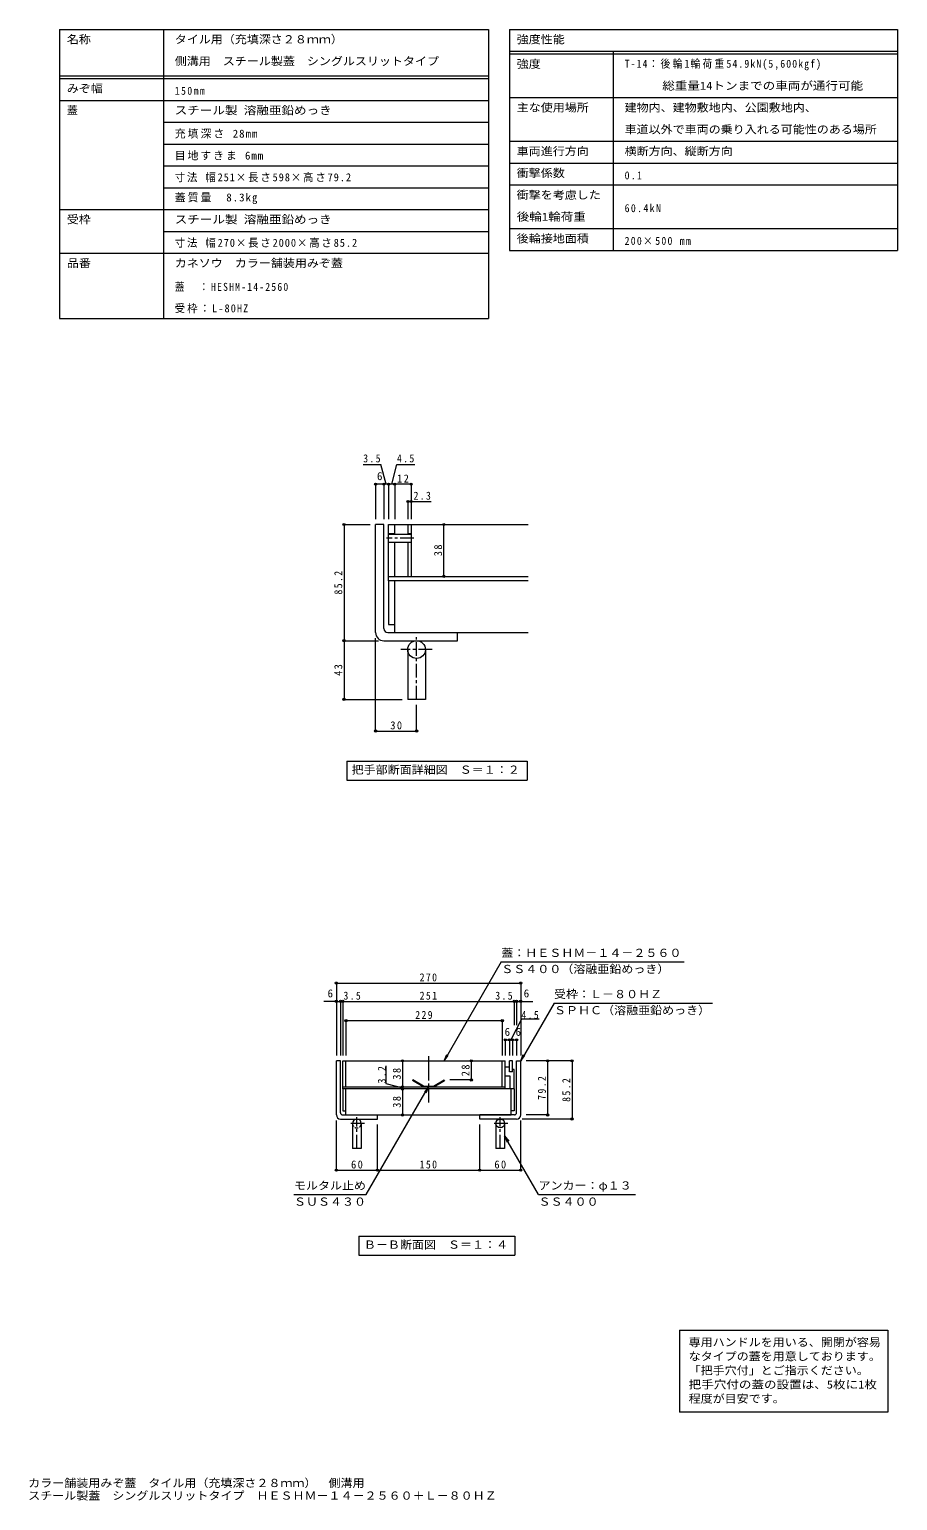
# Model space of a CAD drawing. Units: millimetres, scale not verified, with parts at other scales. Extents: x -1310 to 1549, y -1090 to 1067.
# Drawn here: x 277 to 1549, y -1090 to 1067 of the extents above; entities that cross this region are included whole.
import ezdxf
from ezdxf.enums import TextEntityAlignment as Align

# ---------------------------------------------------------------- set-up
doc = ezdxf.new("R2010")
doc.units = ezdxf.units.MM
doc.header["$LTSCALE"] = 4
doc.header["$PDMODE"] = 32
doc.header["$PDSIZE"] = 3.2
for name, pattern in [('CHAIN1', [8, 5, -1, 1, -1]), ('CHAIN2', [12, 9, -1, 1, -1]), ('DASHED1', [1.8, 1.2, -0.6])]:
    doc.linetypes.add(name, pattern=pattern)
for name, color, linetype, lineweight in [('4-0', 4, 'Continuous', 9), ('4-1', 2, 'Continuous', 9), ('4-2', 7, 'Continuous', 9), ('4-4', 7, 'Continuous', 9), ('4-5', 7, 'Continuous', 9), ('4-9', 5, 'Continuous', 5), ('4-A', 4, 'Continuous', 9), ('D-1', 2, 'Continuous', 9), ('D-2', 3, 'Continuous', 9), ('D-4', 7, 'Continuous', 9), ('D-5', 7, 'Continuous', 9), ('D-9', 5, 'Continuous', 5), ('D-A', 4, 'Continuous', 9), ('F-5_F-5ﾚｲﾔ', 2, 'Continuous', 9), ('F-F_F-Fﾚｲﾔ', 7, 'Continuous', 9)]:
    doc.layers.add(name, color=color, linetype=linetype, lineweight=lineweight)
doc.styles.add('ＭＳ ゴシック', font='')
doc.styles.get('ＭＳ ゴシック').set_extended_font_data('MS Gothic')

msp = doc.modelspace()

# ---------------------------------------------------------------- linework, layer by layer
at = {"layer": '4-0', "color": 7, "linetype": 'CHAIN2'}
msp.add_line((862.035, -438.433), (862.035, -506.652), dxfattribs=at)
at = {"layer": '4-1'}
for p, q in [((733.035, -445.513), (727.035, -445.513)), ((727.035, -524.713), (727.035, -445.513)), ((733.035, -521.713), (733.035, -445.513)), ((991.035, -445.513), (997.035, -445.513)), ((991.035, -521.713), (991.035, -445.513)), ((997.035, -524.713), (997.035, -445.513)), ((736.035, -524.713), (787.035, -524.713)), ((988.035, -524.713), (937.035, -524.713))]:
    msp.add_line(p, q, dxfattribs=at)
for points in [[(733.035, -530.713), (787.035, -530.713), (787.035, -524.713)], [(991.035, -530.713), (937.035, -530.713), (937.035, -524.713)]]:
    msp.add_lwpolyline(points, dxfattribs=at)
for centre, radius, start, end in [((733.035, -524.713), 6, 180, 270), ((736.035, -521.713), 3, 180, 270), ((988.035, -521.713), 3, 270, 0), ((991.035, -524.713), 6, 270, 0)]:
    msp.add_arc(centre, radius, start, end, dxfattribs=at)
at = {"layer": '4-2'}
for p, q in [((741.035, -483.513), (741.035, -445.512)), ((970.035, -483.513), (970.035, -445.512)), ((974.535, -486.713), (974.535, -445.512)), ((980.536, -461.512), (980.536, -445.512)), ((985.036, -445.512), (980.536, -445.512)), ((985.036, -461.512), (985.036, -445.512)), ((980.536, -454.512), (974.535, -454.512)), ((981.535, -467.713), (974.535, -467.713)), ((985.036, -461.512), (980.536, -461.512)), ((981.535, -486.713), (981.535, -467.713)), ((736.535, -483.513), (974.535, -483.513)), ((987.536, -486.712), (981.535, -486.712))]:
    msp.add_line(p, q, dxfattribs=at)
at = {"layer": '4-2', "color": 3}
for p, q in [((854.267, -483.513), (838.447, -474.379)), ((869.535, -482.513), (885.124, -473.513)), ((869.803, -483.513), (885.624, -474.379)), ((885.124, -473.513), (885.624, -474.379)), ((854.267, -483.513), (869.803, -483.513)), ((854.535, -482.513), (869.535, -482.513))]:
    msp.add_line(p, q, dxfattribs=at)
at = {"layer": '4-2'}
for points in [[(736.535, -486.713), (736.535, -445.512), (974.535, -445.512)], [(987.536, -486.713), (987.536, -458.012), (985.036, -458.012)]]:
    msp.add_lwpolyline(points, dxfattribs=at)
at = {"layer": '4-2', "color": 3}
msp.add_lwpolyline([(854.535, -482.513), (838.947, -473.513), (838.447, -474.379)], dxfattribs=at)
at = {"layer": '4-4'}
for p, q in [((727.035, -330.292), (727.035, -437.513)), ((727.035, -331.492), (997.035, -331.492)), ((997.035, -330.292), (997.035, -437.513)), ((727.035, -358.318), (708.605, -358.318)), ((727.035, -358.318), (733.035, -358.318)), ((733.035, -357.118), (733.035, -437.513)), ((733.035, -358.318), (736.535, -358.318)), ((736.535, -357.118), (736.535, -437.512)), ((736.535, -358.318), (987.536, -358.318)), ((987.536, -357.118), (987.536, -393.371)), ((987.536, -358.318), (991.035, -358.318)), ((991.035, -357.118), (991.035, -393.371)), ((991.035, -358.318), (997.035, -358.318)), ((997.035, -358.318), (1014.867, -358.318)), ((741.035, -385.332), (741.035, -437.512)), ((741.035, -386.532), (970.035, -386.532)), ((970.035, -385.332), (970.035, -437.512)), ((974.535, -413.546), (974.535, -437.512)), ((974.535, -414.746), (980.536, -414.746)), ((980.536, -413.546), (980.536, -437.512)), ((980.536, -414.746), (985.036, -414.746)), ((985.036, -413.546), (985.036, -437.512)), ((985.036, -414.746), (991.035, -414.746)), ((991.035, -413.546), (991.035, -437.513)), ((823.904, -445.512), (823.904, -483.513)), ((924.604, -445.512), (924.604, -473.513)), ((1073.494, -445.513), (1005.035, -445.513)), ((1036.456, -445.513), (1036.456, -524.713)), ((1072.294, -445.513), (1072.294, -530.713)), ((925.804, -473.513), (893.124, -473.513)), ((823.904, -483.513), (823.904, -486.713)), ((823.904, -486.713), (823.904, -524.713)), ((727.035, -606.992), (727.035, -532.713)), ((787.035, -606.992), (787.035, -538.713)), ((937.035, -606.992), (937.035, -538.713)), ((997.035, -606.992), (997.035, -532.713)), ((1073.494, -530.713), (999.035, -530.713)), ((1037.656, -524.713), (1005.035, -524.713)), ((727.035, -605.792), (787.035, -605.792)), ((787.035, -605.792), (937.035, -605.792)), ((937.035, -605.792), (997.035, -605.792))]:
    msp.add_line(p, q, dxfattribs=at)
for points in [[(1024.102, -384.205), (998.102, -384.205), (982.786, -414.746)], [(799.54, -452.584), (799.54, -478.584), (823.904, -485.113)]]:
    msp.add_lwpolyline(points, dxfattribs=at)
for p in [(727.035, -331.492), (997.035, -331.492), (727.035, -358.318), (733.035, -358.318), (736.535, -358.318), (987.536, -358.318), (991.035, -358.318), (997.035, -358.318), (741.035, -386.532), (970.035, -386.532), (974.535, -414.746), (980.536, -414.746), (985.036, -414.746), (991.035, -414.746), (823.904, -445.512), (924.604, -445.512), (1036.456, -445.513), (1072.294, -445.513), (924.604, -473.513), (823.904, -483.513), (823.904, -486.713), (823.904, -524.713), (1036.456, -524.713), (1072.294, -530.713), (727.035, -605.792), (787.035, -605.792), (937.035, -605.792), (997.035, -605.792)]:
    msp.add_point(p, dxfattribs=at)
at = {"layer": '4-5'}
for p, q in [((968.6, -300.495), (1236.6, -300.495)), ((1045.876, -360.918), (997.035, -445.513)), ((1045.876, -360.918), (1277.876, -360.918)), ((884.874, -445.512), (890.962, -437.578)), ((997.035, -445.513), (1000.862, -436.274)), ((997.035, -445.513), (1003.123, -437.579)), ((770.804, -641.529), (862.035, -483.513)), ((862.035, -483.513), (855.948, -491.446)), ((862.035, -483.513), (858.209, -492.751)), ((973.535, -555.463), (977.362, -564.701)), ((664.804, -641.529), (770.804, -641.529)), ((1023.226, -641.529), (1165.226, -641.529)), ((760.096, -702.398), (988.496, -702.398)), ((988.496, -702.398), (988.496, -730.398))]:
    msp.add_line(p, q, dxfattribs=at)
for points in [[(968.6, -300.495), (884.874, -445.512), (888.701, -436.273)], [(1023.226, -641.529), (973.535, -555.463), (979.623, -563.396)], [(760.096, -702.398), (760.096, -730.398), (988.496, -730.398)]]:
    msp.add_lwpolyline(points, dxfattribs=at)
at = {"layer": '4-9'}
for p, q in [((987.536, -486.713), (736.535, -486.713)), ((741.035, -524.713), (741.035, -486.713)), ((983.035, -524.713), (983.035, -486.713)), ((741.035, -524.713), (983.035, -524.713))]:
    msp.add_line(p, q, dxfattribs=at)
for points in [[(736.535, -486.713), (736.535, -518.713), (741.035, -518.713)], [(987.536, -486.713), (987.536, -518.713), (983.035, -518.713)]]:
    msp.add_lwpolyline(points, dxfattribs=at)
at = {"layer": '4-A', "linetype": 'CHAIN1'}
for p, q in [((768.362, -537.213), (745.378, -537.213)), ((757.035, -573.713), (757.035, -528.042)), ((978.362, -537.213), (955.378, -537.213)), ((967.035, -573.713), (967.035, -528.042))]:
    msp.add_line(p, q, dxfattribs=at)
at = {"layer": '4-A'}
for p, q in [((750.535, -537.213), (750.535, -573.713)), ((763.535, -537.213), (763.535, -573.713)), ((960.535, -537.213), (960.535, -573.713)), ((973.535, -537.213), (973.535, -573.713)), ((763.535, -573.713), (750.535, -573.713)), ((973.535, -573.713), (960.535, -573.713))]:
    msp.add_line(p, q, dxfattribs=at)
msp.add_circle((967.035, -537.213), 6.5, dxfattribs=at)
msp.add_arc((757.035, -537.213), 6.5, 0, 180, dxfattribs=at)
at = {"layer": '4-A', "linetype": 'DASHED1'}
msp.add_arc((757.035, -537.213), 6.5, 180, 0, dxfattribs=at)
at = {"layer": 'D-1'}
for p, q in [((796.521, 340.776), (784.521, 340.776)), ((784.521, 182.376), (784.521, 340.776)), ((796.521, 188.376), (796.521, 340.776)), ((802.521, 182.376), (904.521, 182.376)), ((904.521, 170.376), (904.521, 182.376)), ((796.521, 170.376), (904.521, 170.376))]:
    msp.add_line(p, q, dxfattribs=at)
for centre, radius in [((796.521, 182.376), 12), ((802.521, 188.376), 6)]:
    msp.add_arc(centre, radius, 180, 270, dxfattribs=at)
at = {"layer": 'D-2', "color": 7}
for p, q in [((803.521, 340.777), (1008.082, 340.777)), ((803.521, 258.376), (803.521, 340.777)), ((812.521, 326.777), (812.521, 340.777)), ((812.521, 264.776), (812.521, 314.777)), ((803.521, 264.776), (1008.082, 264.776))]:
    msp.add_line(p, q, dxfattribs=at)
at = {"layer": 'D-2'}
for p, q in [((812.521, 327.277), (803.521, 327.277)), ((803.521, 326.777), (836.521, 326.777)), ((836.521, 327.277), (831.921, 327.277)), ((803.521, 314.777), (836.521, 314.777)), ((812.521, 314.277), (803.521, 314.277)), ((836.521, 314.277), (831.921, 314.277))]:
    msp.add_line(p, q, dxfattribs=at)
at = {"layer": 'D-2', "color": 4}
for p, q in [((831.921, 340.777), (831.921, 326.777)), ((836.521, 340.777), (836.521, 264.778)), ((831.921, 314.777), (831.921, 264.778))]:
    msp.add_line(p, q, dxfattribs=at)
at = {"layer": 'D-2', "linetype": 'CHAIN1'}
msp.add_line((840.497, 320.777), (800.594, 320.777), dxfattribs=at)
at = {"layer": 'D-4'}
for p, q in [((766.298, 428.763), (792.298, 428.763)), ((800.021, 399.941), (792.298, 428.763)), ((808.021, 399.941), (815.744, 428.763)), ((815.744, 428.763), (841.744, 428.763)), ((784.521, 401.141), (784.521, 348.776)), ((796.521, 399.941), (784.521, 399.941)), ((796.521, 401.141), (796.521, 348.776)), ((803.521, 399.941), (796.521, 399.941)), ((803.521, 401.141), (803.521, 348.777)), ((812.521, 399.941), (803.521, 399.941)), ((812.521, 401.141), (812.521, 348.777)), ((836.521, 399.941), (812.521, 399.941)), ((836.521, 401.141), (836.521, 348.777)), ((831.921, 375.76), (831.921, 348.777)), ((836.521, 374.56), (831.921, 374.56)), ((836.521, 374.56), (866.005, 374.56)), ((736.974, 340.776), (776.521, 340.776)), ((738.174, 340.776), (738.174, 170.376)), ((884.399, 264.776), (884.399, 340.776)), ((784.521, 36.783), (784.521, 174.376)), ((736.974, 170.376), (788.521, 170.376)), ((738.174, 170.376), (738.174, 84.376)), ((736.974, 84.376), (823.521, 84.376)), ((844.521, 36.783), (844.521, 76.376)), ((784.521, 37.983), (844.521, 37.983))]:
    msp.add_line(p, q, dxfattribs=at)
for p in [(784.521, 399.941), (796.521, 399.941), (803.521, 399.941), (812.521, 399.941), (836.521, 399.941), (831.921, 374.56), (836.521, 374.56), (738.174, 340.776), (884.399, 340.776), (884.399, 264.776), (738.174, 170.376), (738.174, 84.376), (784.521, 37.983), (844.521, 37.983)]:
    msp.add_point(p, dxfattribs=at)
at = {"layer": 'D-5'}
for p, q in [((742.096, -6.17), (1006.496, -6.17)), ((742.096, -6.17), (742.096, -34.17)), ((1006.496, -6.17), (1006.496, -34.17)), ((742.096, -34.17), (1006.496, -34.17))]:
    msp.add_line(p, q, dxfattribs=at)
at = {"layer": 'D-9'}
for p, q in [((1008.082, 258.376), (803.521, 258.376)), ((803.521, 258.376), (803.521, 194.376)), ((812.521, 182.376), (812.521, 258.376)), ((803.521, 194.376), (812.521, 194.376)), ((812.521, 182.376), (1008.082, 182.376))]:
    msp.add_line(p, q, dxfattribs=at)
at = {"layer": 'D-A', "linetype": 'CHAIN1'}
for p, q in [((844.521, 84.376), (844.521, 175.718)), ((867.175, 157.376), (821.207, 157.376))]:
    msp.add_line(p, q, dxfattribs=at)
at = {"layer": 'D-A'}
msp.add_line((831.521, 157.376), (831.521, 84.376), dxfattribs=at)
msp.add_lwpolyline([(857.521, 157.376), (857.521, 84.376), (831.521, 84.376)], dxfattribs=at)
msp.add_circle((844.521, 157.376), 13, dxfattribs=at)
at = {"layer": 'F-5_F-5ﾚｲﾔ', "color": 7}
for p, q in [((980.605, 1066.531), (1549.291, 1066.531)), ((980.605, 1066.531), (980.605, 742.531)), ((1549.291, 1066.531), (1549.291, 742.531)), ((980.605, 1034.531), (1549.291, 1034.531)), ((980.605, 1030.531), (1549.291, 1030.531)), ((1132.8, 1034.531), (1132.8, 742.531)), ((980.605, 966.531), (1549.291, 966.531)), ((980.605, 902.531), (1549.291, 902.531)), ((980.605, 870.531), (1549.291, 870.531)), ((980.605, 838.531), (1549.291, 838.531)), ((980.605, 774.531), (1549.291, 774.531)), ((980.605, 742.531), (1549.291, 742.531))]:
    msp.add_line(p, q, dxfattribs=at)
at = {"layer": 'F-F_F-Fﾚｲﾔ'}
for p, q in [((321.419, 1066.531), (949.677, 1066.531)), ((321.419, 1066.531), (321.419, 642.531)), ((473.614, 1066.531), (473.614, 642.531)), ((949.677, 1066.531), (949.677, 642.531)), ((321.419, 998.531), (949.677, 998.531)), ((321.419, 994.531), (949.677, 994.531)), ((321.419, 962.531), (949.677, 962.531)), ((473.614, 930.531), (949.677, 930.531)), ((473.614, 898.531), (949.677, 898.531)), ((473.614, 866.531), (949.677, 866.531)), ((473.614, 834.531), (949.677, 834.531)), ((321.419, 802.531), (949.677, 802.531)), ((473.614, 770.531), (949.677, 770.531)), ((321.419, 738.531), (949.677, 738.531)), ((321.419, 642.531), (949.677, 642.531)), ((1229.984, -840.249), (1229.984, -960.249))]:
    msp.add_line(p, q, dxfattribs=at)
msp.add_lwpolyline([(1229.984, -840.249), (1535.229, -840.249), (1535.229, -960.249), (1229.984, -960.249)], dxfattribs=at)

# ---------------------------------------------------------------- texts
at = {"layer": '4-4', "color": 2, "style": 'ＭＳ ゴシック'}
for p in [(714.07, -355.918), (1001.519, -355.918), (973.535, -412.346), (989.55, -412.346)]:
    msp.add_text('6', height=11.73, dxfattribs=at).set_placement(p, align=Align.BOTTOM_LEFT)
at = {"layer": '4-4', "color": 2, "char_height": 11.73, "attachment_point": 7, "style": 'ＭＳ ゴシック'}
for s, insert in [('\\T1.27;\\W0.9;270', (849.035, -329.092)), ('\\T1.27;\\W0.9;3.5', (737.322, -355.918)), ('\\T1.27;\\W0.9;251', (849.035, -355.918)), ('\\T1.27;\\W0.9;3.5', (959.8, -355.918)), ('\\T1.27;\\W0.9;229', (842.535, -384.132)), ('\\T1.27;\\W0.9;4.5', (998.102, -384.205)), ('\\T1.27;\\W0.95;60', (748.535, -603.392)), ('\\T1.27;\\W0.9;150', (849.035, -603.392)), ('\\T1.27;\\W0.95;60', (958.535, -603.392))]:
    msp.add_mtext(s, dxfattribs=dict(at, insert=insert))
at = {"layer": '4-4', "color": 2, "char_height": 11.73, "attachment_point": 7, "rotation": 90, "style": 'ＭＳ ゴシック'}
for s, insert in [('\\T1.27;\\W0.95;28', (922.204, -468.012)), ('\\T1.27;\\W0.9;3.2', (799.54, -478.584)), ('\\T1.27;\\W0.95;38', (821.504, -473.012)), ('\\T1.28;\\W0.9;79.2', (1034.056, -502.613)), ('\\T1.28;\\W0.9;85.2', (1069.894, -505.613)), ('\\T1.27;\\W0.95;38', (821.504, -514.213))]:
    msp.add_mtext(s, dxfattribs=dict(at, insert=insert))
at = {"layer": '4-5', "color": 2, "style": 'ＭＳ ゴシック', "width": 1.1}
for s, p in [('蓋：ＨＥＳＨＭ－１４－２５６０', (968.6, -296.661)), ('ＳＳ４００（溶融亜鉛めっき）', (968.6, -320.329)), ('受枠：Ｌ－８０ＨＺ', (1045.876, -357.084)), ('ＳＰＨＣ（溶融亜鉛めっき）', (1045.876, -380.753)), ('モルタル止め', (664.804, -637.695)), ('アンカー：φ１３', (1023.226, -637.695)), ('ＳＵＳ４３０', (664.804, -661.364)), ('ＳＳ４００', (1023.226, -661.364)), ('Ｂ－Ｂ断面図\u3000Ｓ＝１：４', (767.296, -724.398))]:
    msp.add_text(s, height=11.73, dxfattribs=at).set_placement(p, align=Align.BOTTOM_LEFT)
at = {"layer": 'D-4', "color": 2, "style": 'ＭＳ ゴシック'}
msp.add_text('6', height=11.73, dxfattribs=at).set_placement((786.521, 402.341), align=Align.BOTTOM_LEFT)
at = {"layer": 'D-4', "color": 2, "char_height": 11.73, "attachment_point": 7, "style": 'ＭＳ ゴシック'}
for s, insert in [('\\T1.27;\\W0.9;3.5', (766.298, 431.707)), ('\\T1.27;\\W0.9;4.5', (815.744, 431.707)), ('\\T1.27;\\W0.95;12', (816.021, 402.341)), ('\\T1.27;\\W0.9;2.3', (840.005, 376.96)), ('\\T1.27;\\W0.95;30', (806.021, 40.383))]:
    msp.add_mtext(s, dxfattribs=dict(at, insert=insert))
at = {"layer": 'D-4', "color": 2, "char_height": 11.73, "attachment_point": 7, "rotation": 90, "style": 'ＭＳ ゴシック'}
for s, insert in [('\\T1.27;\\W0.95;38', (881.999, 294.276)), ('\\T1.28;\\W0.9;85.2', (735.774, 238.076)), ('\\T1.27;\\W0.95;43', (735.774, 118.876))]:
    msp.add_mtext(s, dxfattribs=dict(at, insert=insert))
at = {"layer": 'D-5', "color": 2, "style": 'ＭＳ ゴシック', "width": 1.1}
msp.add_text('把手部断面詳細図\u3000Ｓ＝１：２', height=11.73, dxfattribs=at).set_placement((749.296, -28.17), align=Align.BOTTOM_LEFT)
at = {"layer": 'F-5_F-5ﾚｲﾔ', "style": 'ＭＳ ゴシック'}
for s, width, p in [('タイル用（充填深さ２８ｍｍ）', 1.1, (490.148, 1042.531)), ('強度性能', 1.1, (991.252, 1042.531)), ('側溝用\u3000スチール製蓋\u3000シングルスリットタイプ', 1.1, (490.148, 1010.531)), ('強度', 1.1, (991.252, 1006.531)), (' \u3000\u3000 総重量14トンまでの車両が通行可能', 1.15, (1149.334, 974.531)), ('スチール製 溶融亜鉛めっき', 1.15, (490.148, 938.531)), ('主な使用場所', 1.1, (991.252, 942.531)), ('建物内、建物敷地内、公園敷地内、', 1.1, (1149.334, 942.531)), ('車道以外で車両の乗り入れる可能性のある場所', 1.1, (1149.334, 910.531)), ('車両進行方向', 1.1, (991.252, 878.531)), ('横断方向、縦断方向', 1.1, (1149.334, 878.531)), ('衝撃係数', 1.1, (991.252, 846.531)), ('衝撃を考慮した', 1.1, (991.252, 814.531)), ('後輪1輪荷重', 1.15, (991.252, 782.531)), ('後輪接地面積', 1.1, (991.252, 750.531)), ('カラー舗装用みぞ蓋\u3000タイル用（充填深さ２８ｍｍ）\u3000側溝用', 1.1, (275.467, -1073.773)), ('スチール製蓋\u3000シングルスリットタイプ\u3000ＨＥＳＨＭ－１４－２５６０＋Ｌ－８０ＨＺ', 1.1, (275.467, -1092.281))]:
    msp.add_text(s, height=11.73, dxfattribs=dict(at, width=width)).set_placement(p, align=Align.BOTTOM_LEFT)
at = {"layer": 'F-5_F-5ﾚｲﾔ', "char_height": 11.73, "attachment_point": 7, "style": 'ＭＳ ゴシック'}
for s, insert in [('\\T1.22;\\W0.9;T-14：後輪1輪荷重54.9kN(5,600kgf)', (1149.334, 1006.531)), ('\\T1.28;\\W0.9;150mm', (490.148, 970.531)), ('\\T1.18;充填深さ\\~28mm', (490.148, 906.531)), ('\\T1.17;目地すきま\\~6mm', (490.148, 874.531)), ('\\T1.27;\\W0.9;0.1', (1149.334, 846.531)), ('\\T1.28;\\W0.9;60.4kN', (1149.334, 798.531)), ('\\T1.25;\\W0.9;200×500\\~mm', (1149.334, 750.531))]:
    msp.add_mtext(s, dxfattribs=dict(at, insert=insert))
at = {"layer": 'F-F_F-Fﾚｲﾔ', "color": 2, "style": 'ＭＳ ゴシック'}
for s, width, p in [('名称', 1.1, (332.066, 1042.531)), ('みぞ幅', 1.1, (332.066, 970.531)), ('受枠', 1.1, (332.066, 778.531)), ('スチール製 溶融亜鉛めっき', 1.15, (490.148, 778.531)), ('品番', 1.1, (332.066, 714.531)), ('カネソウ\u3000カラー舗装用みぞ蓋', 1.1, (490.148, 714.531)), ('専用ハンドルを用いる、開閉が容易', 1.1, (1243.175, -867.393)), ('なタイプの蓋を用意しております。', 1.1, (1243.175, -888.068)), ('「把手穴付」とご指示ください。', 1.1, (1243.175, -908.742)), ('把手穴付の蓋の設置は、5枚に1枚', 1.15, (1243.175, -929.416)), ('程度が目安です。', 1.1, (1243.175, -950.091))]:
    msp.add_text(s, height=11.73, dxfattribs=dict(at, width=width)).set_placement(p, align=Align.BOTTOM_LEFT)
msp.add_text('蓋', height=11.73, dxfattribs=at).set_placement((332.066, 938.531), align=Align.BOTTOM_LEFT)
at = {"layer": 'F-F_F-Fﾚｲﾔ', "color": 2, "char_height": 11.73, "attachment_point": 7, "style": 'ＭＳ ゴシック'}
for s, insert in [('\\T1.18;\\W0.95;寸法\\~幅251×長さ598×高さ79.2', (490.148, 842.531)), ('\\T1.18;蓋質量\u30008.3kg', (490.148, 810.531)), ('\\T1.18;\\W0.95;寸法\\~幅270×長さ2000×高さ85.2', (490.148, 746.531)), ('\\T1.23;\\W0.9;蓋\u3000：HESHM-14-2560', (490.148, 682.531)), ('\\T1.2;\\W0.95;受枠：L-80HZ', (490.148, 650.531))]:
    msp.add_mtext(s, dxfattribs=dict(at, insert=insert))

doc.saveas('drawing.dxf')
